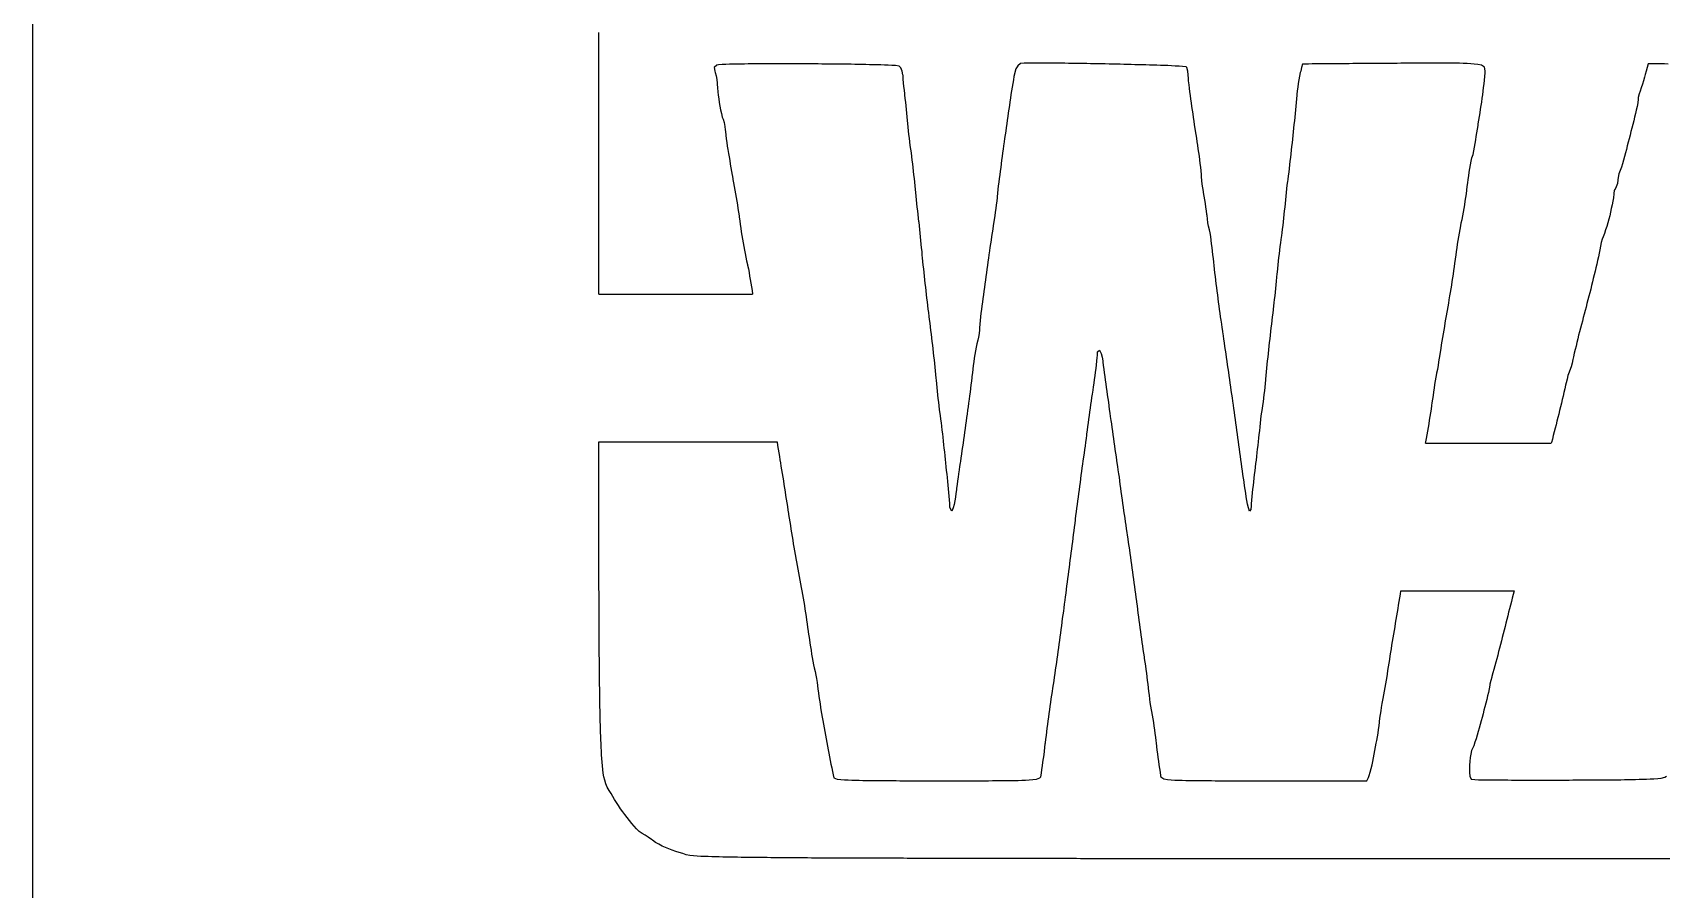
# Model space of a CAD drawing. Extents: x -22 to 98, y -47 to 118.
# Drawn here: x -22 to 0.17, y -12.16 to -0.54 of the extents above; entities that cross this region are included whole.
import ezdxf

# ---------------------------------------------------------------- set-up
doc = ezdxf.new("R2010")
doc.units = 0
doc.layers.get('0').update_dxf_attribs({"linetype": 'continuous'})

# ---------------------------------------------------------------- blocks, each defined once
blk = doc.blocks.new('CUT003')
at = {"color": 0}
for p, q in [((-22, -15), (-22, 97)), ((-14.319, -4.091), (-12.231, -4.091)), ((-14.319, -6.091), (-11.9, -6.091)), ((-3.101, -6.111), (-1.394, -6.111)), ((-3.433, -8.111), (-1.898, -8.111))]:
    blk.add_line(p, q, dxfattribs=at)
for points in [[(-14.318, -1.593), (-14.318, -1.543), (-14.318, -1.493), (-14.318, -1.443), (-14.318, -1.393), (-14.318, -1.343), (-14.318, -1.293), (-14.318, -1.243), (-14.318, -1.193), (-14.318, -1.143), (-14.318, -1.093), (-14.318, -1.043), (-14.318, -0.993), (-14.318, -0.943), (-14.318, -0.893), (-14.318, -0.843), (-14.318, -0.793), (-14.318, -0.743), (-14.318, -0.693), (-14.318, -0.643), (-14.318, -0.593), (-14.318, -0.543)], [(-12.715, -0.984), (-12.751, -1.015), (-12.745, -1.064), (-12.738, -1.083)], [(-12.738, -1.083), (-12.724, -1.131), (-12.715, -1.18), (-12.71, -1.229), (-12.71, -1.244)], [(-10.244, -0.998), (-10.293, -0.991), (-10.343, -0.988), (-10.393, -0.985), (-10.443, -0.984), (-10.493, -0.982), (-10.543, -0.98), (-10.593, -0.979), (-10.643, -0.978), (-10.693, -0.977), (-10.743, -0.976), (-10.793, -0.975), (-10.843, -0.974), (-10.893, -0.973), (-10.943, -0.972), (-10.993, -0.972), (-11.043, -0.971), (-11.093, -0.971), (-11.143, -0.97), (-11.193, -0.969), (-11.243, -0.969), (-11.293, -0.969), (-11.343, -0.968), (-11.393, -0.968), (-11.443, -0.967), (-11.493, -0.967), (-11.543, -0.967), (-11.593, -0.967), (-11.643, -0.967), (-11.693, -0.966), (-11.743, -0.966), (-11.793, -0.966), (-11.843, -0.966), (-11.893, -0.966), (-11.943, -0.966), (-11.993, -0.966), (-12.043, -0.967), (-12.093, -0.967), (-12.143, -0.967), (-12.193, -0.967), (-12.243, -0.968), (-12.293, -0.968), (-12.343, -0.969), (-12.393, -0.97), (-12.443, -0.971), (-12.493, -0.972), (-12.543, -0.973), (-12.593, -0.974), (-12.643, -0.977), (-12.692, -0.98), (-12.715, -0.984)], [(-10.191, -1.114), (-10.2, -1.065), (-10.221, -1.02), (-10.244, -0.998)], [(-8.675, -1.087), (-8.685, -1.136), (-8.693, -1.185), (-8.701, -1.235), (-8.709, -1.284), (-8.717, -1.334), (-8.725, -1.383), (-8.732, -1.432), (-8.739, -1.482), (-8.747, -1.531), (-8.754, -1.581), (-8.761, -1.63), (-8.769, -1.68), (-8.776, -1.729), (-8.783, -1.779), (-8.79, -1.828), (-8.797, -1.878), (-8.804, -1.927), (-8.811, -1.977), (-8.818, -2.026), (-8.825, -2.076), (-8.831, -2.125), (-8.838, -2.175), (-8.845, -2.224), (-8.852, -2.274), (-8.858, -2.324), (-8.865, -2.373), (-8.871, -2.423), (-8.878, -2.472), (-8.884, -2.522), (-8.89, -2.571), (-8.897, -2.621), (-8.903, -2.671), (-8.908, -2.72), (-8.913, -2.77), (-8.914, -2.78)], [(-8.594, -0.962), (-8.632, -0.993), (-8.657, -1.036), (-8.674, -1.083), (-8.675, -1.087)], [(-6.346, -1.008), (-6.396, -1.001), (-6.445, -0.998), (-6.495, -0.996), (-6.545, -0.993), (-6.595, -0.991), (-6.645, -0.99), (-6.695, -0.988), (-6.745, -0.986), (-6.795, -0.985), (-6.845, -0.983), (-6.895, -0.982), (-6.945, -0.98), (-6.995, -0.979), (-7.045, -0.978), (-7.095, -0.976), (-7.145, -0.975), (-7.195, -0.974), (-7.245, -0.973), (-7.295, -0.972), (-7.345, -0.971), (-7.395, -0.969), (-7.445, -0.968), (-7.495, -0.967), (-7.545, -0.966), (-7.595, -0.966), (-7.645, -0.965), (-7.695, -0.964), (-7.745, -0.963), (-7.795, -0.962), (-7.845, -0.961), (-7.895, -0.961), (-7.945, -0.96), (-7.995, -0.959), (-8.045, -0.959), (-8.095, -0.958), (-8.145, -0.958), (-8.195, -0.957), (-8.245, -0.957), (-8.295, -0.957), (-8.345, -0.957), (-8.395, -0.957), (-8.445, -0.957), (-8.495, -0.958), (-8.545, -0.959), (-8.594, -0.962)], [(-6.317, -1.164), (-6.32, -1.114), (-6.327, -1.065), (-6.341, -1.017), (-6.346, -1.008)], [(-4.799, -1.086), (-4.81, -1.135), (-4.819, -1.184), (-4.827, -1.233), (-4.834, -1.283), (-4.84, -1.332), (-4.845, -1.382), (-4.846, -1.39)], [(-4.769, -0.969), (-4.782, -1.018), (-4.794, -1.066), (-4.799, -1.086)], [(-4.769, -0.969), (-4.782, -1.018), (-4.794, -1.066), (-4.799, -1.086)], [(-3.638, -0.961), (-3.688, -0.961), (-3.738, -0.962), (-3.788, -0.962), (-3.838, -0.962), (-3.888, -0.963), (-3.938, -0.963), (-3.988, -0.963), (-4.038, -0.964), (-4.088, -0.964), (-4.138, -0.965), (-4.188, -0.965), (-4.238, -0.965), (-4.288, -0.966), (-4.338, -0.966), (-4.388, -0.966), (-4.438, -0.967), (-4.488, -0.967), (-4.538, -0.968), (-4.588, -0.968), (-4.638, -0.968), (-4.688, -0.969), (-4.738, -0.969), (-4.769, -0.969)], [(-2.29, -1.062), (-2.298, -1.013), (-2.339, -0.986), (-2.388, -0.975), (-2.438, -0.969), (-2.487, -0.965), (-2.537, -0.963), (-2.587, -0.961), (-2.637, -0.959), (-2.687, -0.959), (-2.737, -0.958), (-2.787, -0.957), (-2.837, -0.957), (-2.887, -0.957), (-2.937, -0.957), (-2.987, -0.957), (-3.037, -0.957), (-3.087, -0.957), (-3.137, -0.957), (-3.187, -0.958), (-3.237, -0.958), (-3.287, -0.958), (-3.337, -0.959), (-3.387, -0.959), (-3.437, -0.959), (-3.487, -0.96), (-3.537, -0.96), (-3.587, -0.96), (-3.637, -0.961), (-3.638, -0.961)], [(-2.384, -1.78), (-2.376, -1.731), (-2.368, -1.682), (-2.36, -1.632), (-2.353, -1.583), (-2.345, -1.533), (-2.338, -1.484), (-2.331, -1.434), (-2.324, -1.385), (-2.318, -1.335), (-2.312, -1.286), (-2.306, -1.236), (-2.3, -1.186), (-2.295, -1.137), (-2.291, -1.087), (-2.29, -1.062)], [(-0.079, -0.967), (-0.093, -1.015), (-0.106, -1.064), (-0.12, -1.112), (-0.13, -1.147)], [(-0.079, -0.967), (-0.093, -1.015), (-0.106, -1.064), (-0.12, -1.112), (-0.13, -1.147)], [(0.194, -0.969), (0.144, -0.968), (0.094, -0.968), (0.044, -0.968), (-0.006, -0.968), (-0.056, -0.967), (-0.079, -0.967)], [(0.194, -0.969), (0.144, -0.968), (0.094, -0.968), (0.044, -0.968), (-0.006, -0.968), (-0.056, -0.967), (-0.079, -0.967)], [(-12.71, -1.244), (-12.708, -1.294), (-12.703, -1.344), (-12.698, -1.393), (-12.691, -1.443), (-12.683, -1.492), (-12.675, -1.542), (-12.666, -1.591), (-12.655, -1.64), (-12.643, -1.688), (-12.631, -1.717)], [(-10.167, -1.374), (-10.172, -1.324), (-10.178, -1.275), (-10.182, -1.225), (-10.187, -1.175), (-10.19, -1.125), (-10.191, -1.114)], [(-6.225, -1.843), (-6.233, -1.793), (-6.24, -1.744), (-6.248, -1.695), (-6.255, -1.645), (-6.263, -1.596), (-6.27, -1.546), (-6.277, -1.497), (-6.284, -1.447), (-6.29, -1.398), (-6.297, -1.348), (-6.303, -1.298), (-6.309, -1.249), (-6.314, -1.199), (-6.317, -1.164)], [(-6.225, -1.843), (-6.233, -1.793), (-6.24, -1.744), (-6.248, -1.695), (-6.255, -1.645), (-6.263, -1.596), (-6.27, -1.546), (-6.277, -1.497), (-6.284, -1.447), (-6.29, -1.398), (-6.297, -1.348), (-6.303, -1.298), (-6.309, -1.249), (-6.314, -1.199), (-6.317, -1.164)], [(-0.13, -1.147), (-0.144, -1.195), (-0.158, -1.243), (-0.172, -1.291), (-0.187, -1.339), (-0.2, -1.374)], [(-10.13, -1.733), (-10.135, -1.684), (-10.139, -1.634), (-10.144, -1.584), (-10.149, -1.534), (-10.154, -1.485), (-10.16, -1.435), (-10.165, -1.385), (-10.167, -1.374)], [(-4.846, -1.39), (-4.85, -1.44), (-4.855, -1.489), (-4.86, -1.539), (-4.865, -1.589), (-4.87, -1.639), (-4.875, -1.688), (-4.88, -1.738), (-4.885, -1.788), (-4.89, -1.838), (-4.895, -1.887), (-4.901, -1.937), (-4.906, -1.987), (-4.911, -2.036), (-4.917, -2.086), (-4.922, -2.136), (-4.928, -2.186), (-4.933, -2.235), (-4.939, -2.285), (-4.944, -2.335), (-4.95, -2.384), (-4.956, -2.434), (-4.962, -2.484), (-4.968, -2.533), (-4.973, -2.562)], [(-0.213, -1.446), (-0.22, -1.496), (-0.23, -1.545), (-0.241, -1.594), (-0.252, -1.642), (-0.264, -1.691), (-0.275, -1.74), (-0.287, -1.788), (-0.299, -1.837), (-0.312, -1.885), (-0.324, -1.934), (-0.336, -1.982), (-0.349, -2.03), (-0.362, -2.079), (-0.375, -2.127), (-0.388, -2.175), (-0.401, -2.223), (-0.415, -2.272), (-0.429, -2.32), (-0.443, -2.367), (-0.46, -2.413)], [(-0.2, -1.374), (-0.213, -1.422), (-0.213, -1.446)], [(-14.319, -4.091), (-14.319, -4.041), (-14.319, -3.991), (-14.319, -3.941), (-14.319, -3.891), (-14.319, -3.841), (-14.319, -3.791), (-14.319, -3.741), (-14.319, -3.691), (-14.319, -3.641), (-14.319, -3.591), (-14.319, -3.541), (-14.319, -3.491), (-14.319, -3.441), (-14.319, -3.391), (-14.318, -3.341), (-14.318, -3.291), (-14.318, -3.241), (-14.318, -3.191), (-14.318, -3.141), (-14.318, -3.091), (-14.318, -3.041), (-14.318, -2.991), (-14.318, -2.941), (-14.318, -2.891), (-14.318, -2.841), (-14.318, -2.791), (-14.318, -2.741), (-14.318, -2.691), (-14.318, -2.641), (-14.318, -2.591), (-14.318, -2.541), (-14.318, -2.491), (-14.318, -2.441), (-14.318, -2.391), (-14.318, -2.341), (-14.318, -2.291), (-14.318, -2.241), (-14.318, -2.191), (-14.318, -2.141), (-14.318, -2.091), (-14.318, -2.041), (-14.318, -1.991), (-14.318, -1.941), (-14.318, -1.891), (-14.318, -1.841), (-14.318, -1.791), (-14.318, -1.741), (-14.318, -1.691), (-14.318, -1.641), (-14.318, -1.593)], [(-12.631, -1.717), (-12.617, -1.764), (-12.608, -1.814), (-12.602, -1.863), (-12.601, -1.883)], [(-10.084, -2.124), (-10.091, -2.075), (-10.098, -2.025), (-10.104, -1.975), (-10.11, -1.926), (-10.115, -1.876), (-10.121, -1.826), (-10.126, -1.777), (-10.13, -1.733)], [(-12.601, -1.883), (-12.595, -1.932), (-12.589, -1.982), (-12.581, -2.031), (-12.574, -2.081), (-12.566, -2.13), (-12.558, -2.18), (-12.55, -2.229), (-12.542, -2.278), (-12.534, -2.328), (-12.525, -2.377), (-12.517, -2.426), (-12.508, -2.475), (-12.506, -2.483)], [(-6.142, -2.468), (-6.145, -2.418), (-6.15, -2.368), (-6.156, -2.319), (-6.163, -2.269), (-6.169, -2.22), (-6.176, -2.17), (-6.183, -2.12), (-6.19, -2.071), (-6.198, -2.022), (-6.205, -1.972), (-6.213, -1.923), (-6.22, -1.873), (-6.225, -1.843)], [(-2.443, -2.147), (-2.435, -2.098), (-2.427, -2.048), (-2.419, -1.999), (-2.411, -1.95), (-2.403, -1.9), (-2.395, -1.851), (-2.387, -1.802), (-2.384, -1.78)], [(-10.021, -2.671), (-10.026, -2.621), (-10.031, -2.572), (-10.036, -2.522), (-10.042, -2.472), (-10.047, -2.422), (-10.053, -2.373), (-10.059, -2.323), (-10.065, -2.273), (-10.071, -2.224), (-10.077, -2.174), (-10.084, -2.125), (-10.084, -2.124)], [(-2.471, -2.243), (-2.454, -2.196), (-2.443, -2.147), (-2.443, -2.147)], [(-2.52, -2.533), (-2.514, -2.483), (-2.507, -2.434), (-2.499, -2.384), (-2.491, -2.335), (-2.482, -2.286), (-2.471, -2.243)], [(-0.46, -2.413), (-0.478, -2.459), (-0.488, -2.508), (-0.49, -2.54)], [(-12.506, -2.483), (-12.498, -2.533), (-12.489, -2.582), (-12.48, -2.631), (-12.472, -2.68), (-12.463, -2.73), (-12.455, -2.779), (-12.446, -2.828), (-12.438, -2.878), (-12.43, -2.927), (-12.422, -2.976), (-12.414, -3.026), (-12.412, -3.046)], [(-6.114, -2.696), (-6.123, -2.647), (-6.131, -2.597), (-6.137, -2.548), (-6.141, -2.498), (-6.142, -2.468)], [(-4.973, -2.562), (-4.98, -2.611), (-4.986, -2.661), (-4.992, -2.71), (-4.997, -2.76), (-5.002, -2.81), (-5.006, -2.858)], [(-2.615, -3.124), (-2.605, -3.075), (-2.595, -3.026), (-2.585, -2.977), (-2.576, -2.928), (-2.568, -2.879), (-2.56, -2.829), (-2.553, -2.78), (-2.546, -2.73), (-2.539, -2.681), (-2.533, -2.631), (-2.526, -2.582), (-2.52, -2.533)], [(-0.514, -2.637), (-0.538, -2.68), (-0.539, -2.681)], [(-0.49, -2.54), (-0.495, -2.59), (-0.513, -2.636), (-0.514, -2.637)], [(-9.974, -3.108), (-9.98, -3.059), (-9.986, -3.009), (-9.991, -2.959), (-9.996, -2.91), (-10.001, -2.86), (-10.007, -2.81), (-10.012, -2.761), (-10.017, -2.711), (-10.021, -2.671)], [(-8.914, -2.78), (-8.919, -2.83), (-8.925, -2.88), (-8.931, -2.929), (-8.938, -2.979), (-8.945, -3.028), (-8.953, -3.078), (-8.957, -3.108)], [(-6.066, -3.009), (-6.072, -2.959), (-6.079, -2.909), (-6.086, -2.86), (-6.094, -2.81), (-6.102, -2.761), (-6.111, -2.712), (-6.114, -2.696)], [(-5.006, -2.858), (-5.011, -2.908), (-5.016, -2.958), (-5.021, -3.008), (-5.026, -3.057), (-5.032, -3.107), (-5.038, -3.157), (-5.044, -3.206), (-5.05, -3.256), (-5.056, -3.296)], [(-0.539, -2.681), (-0.544, -2.731), (-0.551, -2.781), (-0.559, -2.83), (-0.568, -2.879), (-0.579, -2.928), (-0.59, -2.977), (-0.601, -3.025), (-0.614, -3.074), (-0.627, -3.122), (-0.641, -3.17), (-0.656, -3.218), (-0.672, -3.265), (-0.689, -3.312), (-0.701, -3.343)], [(-12.412, -3.046), (-12.406, -3.096), (-12.399, -3.145), (-12.392, -3.195), (-12.385, -3.244), (-12.377, -3.293), (-12.369, -3.343), (-12.36, -3.392), (-12.352, -3.441), (-12.343, -3.491), (-12.334, -3.54), (-12.324, -3.589), (-12.314, -3.638), (-12.302, -3.686), (-12.3, -3.696)], [(-6.032, -3.218), (-6.043, -3.169), (-6.052, -3.12), (-6.059, -3.07), (-6.065, -3.021), (-6.066, -3.009)], [(-6.032, -3.218), (-6.043, -3.169), (-6.052, -3.12), (-6.059, -3.07), (-6.065, -3.021), (-6.066, -3.009)], [(-9.928, -3.562), (-9.932, -3.512), (-9.937, -3.462), (-9.942, -3.412), (-9.947, -3.363), (-9.952, -3.313), (-9.957, -3.263), (-9.962, -3.213), (-9.967, -3.164), (-9.973, -3.114), (-9.974, -3.108)], [(-9.928, -3.562), (-9.932, -3.512), (-9.937, -3.462), (-9.942, -3.412), (-9.947, -3.363), (-9.952, -3.313), (-9.957, -3.263), (-9.962, -3.213), (-9.967, -3.164), (-9.973, -3.114), (-9.974, -3.108)], [(-8.957, -3.108), (-8.965, -3.158), (-8.973, -3.207), (-8.981, -3.257), (-8.988, -3.306), (-8.995, -3.356), (-9.002, -3.405), (-9.01, -3.455), (-9.017, -3.504), (-9.024, -3.554), (-9.031, -3.603), (-9.037, -3.653), (-9.044, -3.702), (-9.051, -3.752), (-9.058, -3.801), (-9.065, -3.851), (-9.072, -3.9), (-9.079, -3.95), (-9.085, -3.999), (-9.092, -4.049), (-9.099, -4.098), (-9.106, -4.148), (-9.112, -4.197), (-9.119, -4.247), (-9.119, -4.249)], [(-5.973, -3.655), (-5.979, -3.606), (-5.984, -3.556), (-5.99, -3.506), (-5.996, -3.457), (-6.002, -3.407), (-6.009, -3.357), (-6.015, -3.308), (-6.023, -3.259), (-6.032, -3.218)], [(-5.056, -3.296), (-5.063, -3.346), (-5.069, -3.395), (-5.075, -3.445), (-5.081, -3.494), (-5.087, -3.544), (-5.093, -3.594), (-5.098, -3.643), (-5.104, -3.693), (-5.109, -3.743), (-5.114, -3.793), (-5.116, -3.812)], [(-2.692, -3.608), (-2.686, -3.559), (-2.679, -3.509), (-2.671, -3.46), (-2.664, -3.41), (-2.656, -3.361), (-2.649, -3.312), (-2.641, -3.262), (-2.632, -3.213), (-2.623, -3.164), (-2.615, -3.124)], [(-0.726, -3.437), (-0.735, -3.486), (-0.744, -3.535), (-0.755, -3.584), (-0.766, -3.633), (-0.777, -3.681), (-0.788, -3.73), (-0.8, -3.779), (-0.811, -3.827), (-0.823, -3.876), (-0.835, -3.924), (-0.847, -3.973), (-0.859, -4.022), (-0.872, -4.07), (-0.884, -4.118), (-0.896, -4.167), (-0.909, -4.215), (-0.922, -4.264), (-0.934, -4.312), (-0.947, -4.36), (-0.959, -4.405)], [(-0.701, -3.343), (-0.716, -3.39), (-0.726, -3.437)], [(-12.3, -3.696), (-12.289, -3.745), (-12.279, -3.794), (-12.271, -3.843), (-12.262, -3.892), (-12.254, -3.942), (-12.246, -3.991), (-12.238, -4.04), (-12.231, -4.09), (-12.231, -4.091)], [(-9.835, -4.39), (-9.841, -4.34), (-9.847, -4.291), (-9.853, -4.241), (-9.859, -4.191), (-9.865, -4.142), (-9.871, -4.092), (-9.876, -4.042), (-9.882, -3.993), (-9.888, -3.943), (-9.893, -3.893), (-9.899, -3.843), (-9.904, -3.794), (-9.909, -3.744), (-9.915, -3.694), (-9.92, -3.645), (-9.925, -3.595), (-9.928, -3.562)], [(-5.852, -4.593), (-5.859, -4.543), (-5.866, -4.494), (-5.873, -4.444), (-5.88, -4.395), (-5.887, -4.345), (-5.894, -4.296), (-5.9, -4.246), (-5.907, -4.197), (-5.913, -4.147), (-5.92, -4.097), (-5.926, -4.048), (-5.933, -3.998), (-5.939, -3.949), (-5.945, -3.899), (-5.951, -3.849), (-5.957, -3.8), (-5.963, -3.75), (-5.968, -3.7), (-5.973, -3.655)], [(-2.802, -4.312), (-2.794, -4.262), (-2.785, -4.213), (-2.777, -4.164), (-2.769, -4.114), (-2.761, -4.065), (-2.753, -4.016), (-2.745, -3.966), (-2.738, -3.917), (-2.73, -3.867), (-2.722, -3.818), (-2.715, -3.769), (-2.708, -3.719), (-2.701, -3.67), (-2.694, -3.62), (-2.692, -3.608)], [(-5.116, -3.812), (-5.121, -3.861), (-5.126, -3.911), (-5.131, -3.961), (-5.136, -4.011), (-5.142, -4.06), (-5.147, -4.11), (-5.152, -4.16), (-5.158, -4.209), (-5.162, -4.249)], [(-9.739, -5.229), (-9.744, -5.179), (-9.749, -5.129), (-9.755, -5.079), (-9.76, -5.03), (-9.765, -4.98), (-9.771, -4.93), (-9.776, -4.881), (-9.782, -4.831), (-9.787, -4.781), (-9.793, -4.732), (-9.799, -4.682), (-9.805, -4.632), (-9.811, -4.583), (-9.817, -4.533), (-9.823, -4.483), (-9.829, -4.434), (-9.835, -4.39)], [(-9.119, -4.249), (-9.126, -4.299), (-9.132, -4.348), (-9.138, -4.398), (-9.144, -4.448), (-9.149, -4.497), (-9.153, -4.547), (-9.152, -4.571)], [(-5.162, -4.249), (-5.168, -4.299), (-5.174, -4.348), (-5.18, -4.398), (-5.186, -4.448), (-5.191, -4.497), (-5.197, -4.547), (-5.203, -4.597), (-5.209, -4.646), (-5.214, -4.696), (-5.22, -4.746), (-5.226, -4.795), (-5.231, -4.845), (-5.236, -4.895), (-5.242, -4.945), (-5.247, -4.994), (-5.252, -5.044), (-5.257, -5.094), (-5.262, -5.144), (-5.266, -5.193), (-5.271, -5.243), (-5.272, -5.249)], [(-2.896, -4.874), (-2.889, -4.825), (-2.881, -4.775), (-2.873, -4.726), (-2.865, -4.677), (-2.857, -4.627), (-2.848, -4.578), (-2.84, -4.529), (-2.832, -4.479), (-2.823, -4.43), (-2.814, -4.381), (-2.806, -4.332), (-2.802, -4.312)], [(-0.959, -4.405), (-0.972, -4.454), (-0.984, -4.502), (-0.997, -4.55), (-1.009, -4.599), (-1.022, -4.647), (-1.034, -4.696), (-1.046, -4.744), (-1.058, -4.793), (-1.07, -4.841), (-1.082, -4.89), (-1.093, -4.939), (-1.1, -4.976)], [(-9.152, -4.571), (-9.156, -4.621), (-9.165, -4.67), (-9.175, -4.712)], [(-5.563, -6.632), (-5.57, -6.582), (-5.577, -6.533), (-5.584, -6.483), (-5.591, -6.434), (-5.597, -6.384), (-5.604, -6.335), (-5.611, -6.285), (-5.618, -6.236), (-5.625, -6.186), (-5.632, -6.137), (-5.638, -6.087), (-5.645, -6.038), (-5.652, -5.988), (-5.659, -5.938), (-5.666, -5.889), (-5.673, -5.839), (-5.68, -5.79), (-5.686, -5.74), (-5.693, -5.691), (-5.7, -5.641), (-5.707, -5.592), (-5.714, -5.542), (-5.721, -5.493), (-5.728, -5.443), (-5.736, -5.394), (-5.743, -5.344), (-5.75, -5.295), (-5.757, -5.245), (-5.764, -5.196), (-5.771, -5.146), (-5.778, -5.097), (-5.786, -5.047), (-5.793, -4.998), (-5.8, -4.948), (-5.807, -4.899), (-5.814, -4.85), (-5.822, -4.8), (-5.829, -4.751), (-5.836, -4.701), (-5.843, -4.652), (-5.851, -4.602), (-5.852, -4.593)], [(-9.175, -4.712), (-9.187, -4.761), (-9.198, -4.809), (-9.207, -4.858), (-9.216, -4.908), (-9.223, -4.957), (-9.23, -5.007), (-9.237, -5.056), (-9.243, -5.106), (-9.249, -5.156), (-9.255, -5.205), (-9.256, -5.218)], [(-7.553, -4.919), (-7.549, -4.87), (-7.522, -4.85), (-7.501, -4.895), (-7.489, -4.944), (-7.48, -4.993), (-7.478, -5.007)], [(-2.945, -5.155), (-2.935, -5.106), (-2.926, -5.057), (-2.918, -5.008), (-2.909, -4.958), (-2.902, -4.909), (-2.896, -4.874)], [(-7.619, -5.443), (-7.612, -5.393), (-7.604, -5.344), (-7.597, -5.294), (-7.591, -5.245), (-7.584, -5.195), (-7.577, -5.146), (-7.571, -5.096), (-7.565, -5.047), (-7.559, -4.997), (-7.554, -4.947), (-7.553, -4.919)], [(-7.478, -5.007), (-7.472, -5.057), (-7.465, -5.106), (-7.459, -5.156), (-7.452, -5.205), (-7.445, -5.255), (-7.439, -5.304), (-7.432, -5.354), (-7.425, -5.403), (-7.418, -5.453), (-7.411, -5.502), (-7.404, -5.552), (-7.398, -5.601), (-7.391, -5.651), (-7.384, -5.701), (-7.377, -5.75), (-7.37, -5.8), (-7.363, -5.849), (-7.356, -5.899), (-7.349, -5.948), (-7.342, -5.998), (-7.335, -6.047), (-7.328, -6.097), (-7.321, -6.146), (-7.314, -6.196), (-7.307, -6.245), (-7.299, -6.295), (-7.292, -6.344), (-7.287, -6.374)], [(-1.1, -4.976), (-1.109, -5.026), (-1.123, -5.074), (-1.134, -5.099)], [(-9.694, -5.654), (-9.7, -5.604), (-9.706, -5.554), (-9.712, -5.505), (-9.717, -5.455), (-9.722, -5.405), (-9.727, -5.355), (-9.732, -5.306), (-9.737, -5.256), (-9.739, -5.229)], [(-9.256, -5.218), (-9.262, -5.267), (-9.269, -5.317), (-9.275, -5.367), (-9.281, -5.416), (-9.288, -5.466), (-9.294, -5.515), (-9.301, -5.565), (-9.308, -5.615), (-9.314, -5.664), (-9.321, -5.714), (-9.328, -5.763), (-9.335, -5.813), (-9.341, -5.862), (-9.348, -5.912), (-9.355, -5.961), (-9.362, -6.011), (-9.369, -6.06), (-9.376, -6.11), (-9.383, -6.159), (-9.39, -6.209), (-9.397, -6.258), (-9.404, -6.308), (-9.412, -6.357), (-9.415, -6.374)], [(-5.272, -5.249), (-5.276, -5.299), (-5.281, -5.349), (-5.286, -5.398), (-5.292, -5.448), (-5.297, -5.498), (-5.303, -5.547), (-5.31, -5.597), (-5.317, -5.64)], [(-3.008, -5.562), (-3.001, -5.512), (-2.994, -5.463), (-2.987, -5.413), (-2.98, -5.364), (-2.972, -5.314), (-2.964, -5.265), (-2.956, -5.216), (-2.947, -5.166), (-2.945, -5.155)], [(-1.134, -5.099), (-1.152, -5.145), (-1.167, -5.193), (-1.18, -5.241), (-1.192, -5.29), (-1.2, -5.324)], [(-7.694, -5.983), (-7.688, -5.934), (-7.682, -5.884), (-7.675, -5.835), (-7.668, -5.785), (-7.661, -5.736), (-7.654, -5.686), (-7.647, -5.637), (-7.64, -5.587), (-7.633, -5.538), (-7.626, -5.488), (-7.619, -5.443)], [(-1.2, -5.324), (-1.211, -5.373), (-1.222, -5.422), (-1.234, -5.471), (-1.245, -5.519), (-1.257, -5.568), (-1.268, -5.616), (-1.28, -5.665), (-1.292, -5.714), (-1.304, -5.762), (-1.317, -5.811), (-1.329, -5.859), (-1.341, -5.907), (-1.354, -5.956), (-1.366, -6.004), (-1.379, -6.053), (-1.391, -6.101), (-1.394, -6.111)], [(-9.553, -6.976), (-9.555, -6.926), (-9.559, -6.876), (-9.564, -6.826), (-9.568, -6.776), (-9.573, -6.727), (-9.578, -6.677), (-9.583, -6.627), (-9.588, -6.577), (-9.593, -6.528), (-9.598, -6.478), (-9.603, -6.428), (-9.608, -6.378), (-9.614, -6.329), (-9.619, -6.279), (-9.624, -6.229), (-9.63, -6.179), (-9.635, -6.13), (-9.641, -6.08), (-9.646, -6.03), (-9.652, -5.981), (-9.658, -5.931), (-9.664, -5.881), (-9.67, -5.832), (-9.676, -5.782), (-9.682, -5.733), (-9.689, -5.683), (-9.694, -5.654)], [(-5.317, -5.64), (-5.326, -5.69), (-5.333, -5.739), (-5.339, -5.789), (-5.345, -5.838), (-5.35, -5.888), (-5.35, -5.89)], [(-5.317, -5.64), (-5.326, -5.69), (-5.333, -5.739), (-5.339, -5.789), (-5.345, -5.838), (-5.35, -5.888), (-5.35, -5.89)], [(-3.097, -6.093), (-3.087, -6.044), (-3.078, -5.995), (-3.069, -5.945), (-3.061, -5.896), (-3.052, -5.847), (-3.044, -5.798), (-3.036, -5.748), (-3.029, -5.699), (-3.021, -5.649), (-3.014, -5.6), (-3.008, -5.562)], [(-7.736, -6.296), (-7.729, -6.247), (-7.722, -6.197), (-7.715, -6.148), (-7.708, -6.098), (-7.702, -6.048), (-7.696, -5.999), (-7.694, -5.983)], [(-5.35, -5.89), (-5.355, -5.94), (-5.36, -5.99), (-5.366, -6.04), (-5.372, -6.089), (-5.377, -6.139), (-5.383, -6.189), (-5.389, -6.238), (-5.394, -6.288), (-5.4, -6.338), (-5.406, -6.387), (-5.412, -6.437), (-5.418, -6.483)], [(-14.126, -10.902), (-14.151, -10.859), (-14.178, -10.817), (-14.204, -10.774), (-14.224, -10.728), (-14.238, -10.68), (-14.249, -10.631), (-14.257, -10.582), (-14.264, -10.532), (-14.269, -10.483), (-14.273, -10.433), (-14.277, -10.383), (-14.28, -10.333), (-14.283, -10.283), (-14.286, -10.233), (-14.288, -10.183), (-14.29, -10.133), (-14.292, -10.083), (-14.294, -10.033), (-14.295, -9.983), (-14.297, -9.933), (-14.298, -9.883), (-14.299, -9.833), (-14.3, -9.784), (-14.301, -9.734), (-14.302, -9.684), (-14.303, -9.634), (-14.304, -9.584), (-14.305, -9.534), (-14.305, -9.484), (-14.306, -9.434), (-14.307, -9.384), (-14.307, -9.334), (-14.308, -9.284), (-14.309, -9.234), (-14.309, -9.184), (-14.31, -9.134), (-14.31, -9.084), (-14.31, -9.034), (-14.311, -8.984), (-14.311, -8.934), (-14.312, -8.884), (-14.312, -8.834), (-14.312, -8.784), (-14.313, -8.734), (-14.313, -8.684), (-14.313, -8.634), (-14.313, -8.584), (-14.314, -8.534), (-14.314, -8.484), (-14.314, -8.434), (-14.314, -8.384), (-14.315, -8.334), (-14.315, -8.284), (-14.315, -8.234), (-14.315, -8.184), (-14.315, -8.134), (-14.316, -8.084), (-14.316, -8.034), (-14.316, -7.984), (-14.316, -7.934), (-14.316, -7.884), (-14.316, -7.834), (-14.316, -7.784), (-14.317, -7.734), (-14.317, -7.684), (-14.317, -7.634), (-14.317, -7.584), (-14.317, -7.534), (-14.317, -7.484), (-14.317, -7.434), (-14.317, -7.384), (-14.317, -7.334), (-14.317, -7.284), (-14.318, -7.234), (-14.318, -7.184), (-14.318, -7.134), (-14.318, -7.084), (-14.318, -7.034), (-14.318, -6.984), (-14.318, -6.934), (-14.318, -6.884), (-14.318, -6.834), (-14.318, -6.784), (-14.318, -6.734), (-14.318, -6.684), (-14.318, -6.634), (-14.318, -6.584), (-14.318, -6.534), (-14.318, -6.484), (-14.318, -6.434), (-14.318, -6.384), (-14.318, -6.334), (-14.318, -6.284), (-14.318, -6.234), (-14.318, -6.184), (-14.319, -6.134), (-14.319, -6.091)], [(-11.9, -6.091), (-11.892, -6.14), (-11.884, -6.189), (-11.876, -6.239), (-11.868, -6.288), (-11.86, -6.337), (-11.854, -6.374)], [(-3.101, -6.111), (-3.097, -6.093)], [(-11.854, -6.374), (-11.846, -6.423), (-11.838, -6.473), (-11.83, -6.522), (-11.822, -6.572), (-11.814, -6.621), (-11.806, -6.67), (-11.798, -6.72), (-11.79, -6.769), (-11.783, -6.818), (-11.775, -6.868), (-11.767, -6.917), (-11.759, -6.967), (-11.752, -7.016), (-11.744, -7.065), (-11.742, -7.077)], [(-9.415, -6.374), (-9.422, -6.424), (-9.429, -6.473), (-9.436, -6.523), (-9.443, -6.572), (-9.45, -6.622), (-9.456, -6.671), (-9.463, -6.721), (-9.465, -6.741)], [(-7.849, -7.14), (-7.843, -7.09), (-7.836, -7.041), (-7.83, -6.991), (-7.823, -6.941), (-7.817, -6.892), (-7.81, -6.842), (-7.804, -6.793), (-7.797, -6.743), (-7.791, -6.693), (-7.784, -6.644), (-7.778, -6.594), (-7.771, -6.545), (-7.764, -6.495), (-7.757, -6.446), (-7.751, -6.396), (-7.744, -6.347), (-7.736, -6.297), (-7.736, -6.296)], [(-7.287, -6.374), (-7.28, -6.424), (-7.273, -6.473), (-7.266, -6.523), (-7.259, -6.572), (-7.252, -6.622), (-7.246, -6.671), (-7.239, -6.721), (-7.233, -6.77), (-7.226, -6.82), (-7.225, -6.827)], [(-5.487, -7.03), (-5.504, -6.984), (-5.514, -6.935), (-5.524, -6.886), (-5.532, -6.837), (-5.54, -6.787), (-5.548, -6.738), (-5.556, -6.689), (-5.563, -6.639), (-5.563, -6.632)], [(-5.418, -6.483), (-5.424, -6.533), (-5.43, -6.583), (-5.435, -6.632), (-5.441, -6.682), (-5.446, -6.732), (-5.451, -6.782), (-5.456, -6.831), (-5.461, -6.881), (-5.465, -6.931), (-5.466, -6.96)], [(-9.465, -6.741), (-9.472, -6.791), (-9.48, -6.84), (-9.488, -6.89), (-9.498, -6.939), (-9.509, -6.987), (-9.528, -7.03)], [(-7.225, -6.827), (-7.218, -6.877), (-7.211, -6.926), (-7.204, -6.976), (-7.197, -7.025), (-7.19, -7.075), (-7.182, -7.124), (-7.175, -7.174), (-7.168, -7.223), (-7.16, -7.273), (-7.153, -7.322), (-7.148, -7.358)], [(-11.742, -7.077), (-11.735, -7.127), (-11.727, -7.176), (-11.719, -7.225), (-11.711, -7.275), (-11.703, -7.324), (-11.695, -7.374), (-11.687, -7.423), (-11.679, -7.472), (-11.671, -7.521), (-11.662, -7.571), (-11.654, -7.62), (-11.645, -7.669), (-11.644, -7.671)], [(-9.528, -7.03), (-9.552, -6.99), (-9.553, -6.976)], [(-5.466, -6.96), (-5.472, -7.01), (-5.487, -7.03)], [(-8.178, -9.577), (-8.171, -9.528), (-8.163, -9.478), (-8.155, -9.429), (-8.148, -9.38), (-8.14, -9.33), (-8.133, -9.281), (-8.126, -9.231), (-8.119, -9.182), (-8.112, -9.132), (-8.105, -9.083), (-8.098, -9.033), (-8.091, -8.984), (-8.084, -8.934), (-8.077, -8.885), (-8.07, -8.835), (-8.063, -8.786), (-8.057, -8.736), (-8.05, -8.686), (-8.043, -8.637), (-8.037, -8.587), (-8.03, -8.538), (-8.024, -8.488), (-8.017, -8.439), (-8.01, -8.389), (-8.004, -8.34), (-7.997, -8.29), (-7.991, -8.24), (-7.984, -8.191), (-7.978, -8.141), (-7.971, -8.092), (-7.965, -8.042), (-7.959, -7.992), (-7.952, -7.943), (-7.946, -7.893), (-7.939, -7.844), (-7.933, -7.794), (-7.926, -7.745), (-7.92, -7.695), (-7.914, -7.645), (-7.907, -7.596), (-7.901, -7.546), (-7.895, -7.497), (-7.888, -7.447), (-7.882, -7.397), (-7.875, -7.348), (-7.869, -7.298), (-7.863, -7.249), (-7.856, -7.199), (-7.85, -7.149), (-7.849, -7.14)], [(-7.148, -7.358), (-7.14, -7.408), (-7.133, -7.457), (-7.126, -7.507), (-7.119, -7.556), (-7.112, -7.606), (-7.104, -7.655), (-7.097, -7.705), (-7.091, -7.754), (-7.084, -7.804), (-7.077, -7.853), (-7.07, -7.903), (-7.063, -7.952), (-7.056, -8.002), (-7.05, -8.052), (-7.043, -8.101), (-7.036, -8.151), (-7.03, -8.2), (-7.023, -8.25), (-7.021, -8.265)], [(-11.644, -7.671), (-11.635, -7.72), (-11.625, -7.769), (-11.616, -7.818), (-11.607, -7.867), (-11.597, -7.917), (-11.588, -7.966), (-11.579, -8.015), (-11.57, -8.064), (-11.562, -8.113), (-11.553, -8.163), (-11.545, -8.212), (-11.536, -8.261), (-11.528, -8.311), (-11.521, -8.36), (-11.513, -8.409), (-11.505, -8.459), (-11.498, -8.508), (-11.491, -8.558), (-11.484, -8.607), (-11.477, -8.657), (-11.475, -8.671)], [(-3.617, -9.241), (-3.61, -9.192), (-3.602, -9.143), (-3.594, -9.093), (-3.586, -9.044), (-3.579, -8.994), (-3.571, -8.945), (-3.563, -8.896), (-3.555, -8.846), (-3.547, -8.797), (-3.539, -8.748), (-3.531, -8.698), (-3.523, -8.649), (-3.514, -8.6), (-3.506, -8.55), (-3.498, -8.501), (-3.49, -8.452), (-3.482, -8.402), (-3.473, -8.353), (-3.465, -8.304), (-3.457, -8.254), (-3.449, -8.205), (-3.44, -8.156), (-3.44, -8.155)], [(-3.44, -8.155), (-3.433, -8.111)], [(-1.898, -8.111), (-1.911, -8.16), (-1.923, -8.209), (-1.935, -8.257), (-1.947, -8.305), (-1.959, -8.354), (-1.972, -8.402), (-1.984, -8.451), (-1.996, -8.499), (-2.009, -8.548), (-2.021, -8.596), (-2.033, -8.645), (-2.046, -8.693), (-2.058, -8.742), (-2.071, -8.79), (-2.083, -8.838), (-2.096, -8.887), (-2.108, -8.935), (-2.121, -8.984), (-2.134, -9.032), (-2.146, -9.08), (-2.159, -9.129), (-2.172, -9.177), (-2.185, -9.225), (-2.199, -9.273), (-2.201, -9.28)], [(-7.021, -8.265), (-7.015, -8.314), (-7.008, -8.364), (-7.002, -8.413), (-6.995, -8.463), (-6.988, -8.513), (-6.982, -8.562), (-6.975, -8.612), (-6.968, -8.661), (-6.961, -8.711), (-6.955, -8.76), (-6.948, -8.81), (-6.941, -8.859), (-6.934, -8.909), (-6.927, -8.958), (-6.919, -9.008), (-6.916, -9.03)], [(-11.475, -8.671), (-11.468, -8.72), (-11.461, -8.77), (-11.453, -8.819), (-11.446, -8.869), (-11.438, -8.918), (-11.43, -8.968), (-11.421, -9.017), (-11.412, -9.066), (-11.403, -9.115), (-11.394, -9.155)], [(-6.916, -9.03), (-6.909, -9.08), (-6.902, -9.129), (-6.895, -9.179), (-6.888, -9.228), (-6.881, -9.278), (-6.875, -9.328), (-6.869, -9.377), (-6.863, -9.427), (-6.857, -9.476), (-6.851, -9.526), (-6.851, -9.528)], [(-11.394, -9.155), (-11.383, -9.204), (-11.373, -9.253), (-11.364, -9.302), (-11.357, -9.352), (-11.352, -9.395)], [(-3.674, -9.569), (-3.665, -9.52), (-3.655, -9.471), (-3.647, -9.422), (-3.638, -9.373), (-3.63, -9.324), (-3.622, -9.274), (-3.617, -9.241)], [(-2.201, -9.28), (-2.216, -9.328), (-2.226, -9.377), (-2.228, -9.39)], [(-11.352, -9.395), (-11.346, -9.445), (-11.339, -9.495), (-11.332, -9.544), (-11.324, -9.593), (-11.316, -9.643), (-11.308, -9.692), (-11.303, -9.723)], [(-6.851, -9.528), (-6.846, -9.578), (-6.84, -9.627), (-6.833, -9.677), (-6.825, -9.726), (-6.818, -9.749)], [(-2.228, -9.39), (-2.237, -9.439), (-2.247, -9.488), (-2.258, -9.537), (-2.27, -9.585), (-2.282, -9.634), (-2.295, -9.682), (-2.307, -9.731), (-2.32, -9.779), (-2.333, -9.827), (-2.346, -9.875), (-2.359, -9.924), (-2.372, -9.972), (-2.386, -10.02), (-2.4, -10.068), (-2.414, -10.116), (-2.429, -10.164), (-2.445, -10.211), (-2.454, -10.23)], [(-11.303, -9.723), (-11.294, -9.773), (-11.285, -9.822), (-11.276, -9.871), (-11.267, -9.92), (-11.258, -9.97), (-11.249, -10.019), (-11.241, -10.068), (-11.232, -10.117), (-11.223, -10.166), (-11.214, -10.216), (-11.205, -10.265), (-11.195, -10.314), (-11.186, -10.363), (-11.177, -10.412), (-11.168, -10.461), (-11.158, -10.51), (-11.149, -10.559), (-11.139, -10.608), (-11.13, -10.648)], [(-8.257, -10.171), (-8.251, -10.121), (-8.245, -10.072), (-8.238, -10.022), (-8.232, -9.972), (-8.226, -9.923), (-8.219, -9.873), (-8.213, -9.824), (-8.206, -9.774), (-8.2, -9.725), (-8.193, -9.675), (-8.186, -9.626), (-8.178, -9.577)], [(-6.818, -9.749), (-6.808, -9.798), (-6.8, -9.847), (-6.793, -9.897), (-6.786, -9.946), (-6.779, -9.996), (-6.773, -10.045), (-6.766, -10.095), (-6.76, -10.144), (-6.757, -10.173)], [(-6.818, -9.749), (-6.808, -9.798), (-6.8, -9.847), (-6.793, -9.897), (-6.786, -9.946), (-6.779, -9.996), (-6.773, -10.045), (-6.766, -10.095), (-6.76, -10.144), (-6.757, -10.173)], [(-3.725, -9.889), (-3.718, -9.839), (-3.712, -9.789), (-3.704, -9.74), (-3.696, -9.691), (-3.688, -9.641), (-3.679, -9.592), (-3.674, -9.569)], [(-3.76, -10.139), (-3.751, -10.089), (-3.744, -10.04), (-3.737, -9.99), (-3.731, -9.941), (-3.725, -9.891), (-3.725, -9.889)], [(-8.322, -10.632), (-8.312, -10.583), (-8.305, -10.533), (-8.297, -10.484), (-8.291, -10.434), (-8.284, -10.385), (-8.277, -10.335), (-8.271, -10.286), (-8.265, -10.236), (-8.259, -10.186), (-8.257, -10.171)], [(-6.757, -10.173), (-6.75, -10.223), (-6.744, -10.272), (-6.738, -10.322), (-6.731, -10.372), (-6.724, -10.421), (-6.717, -10.471), (-6.71, -10.52), (-6.702, -10.569), (-6.694, -10.619), (-6.69, -10.632)], [(-3.805, -10.374), (-3.796, -10.325), (-3.787, -10.276), (-3.777, -10.227), (-3.768, -10.178), (-3.76, -10.139)], [(-3.865, -10.616), (-3.85, -10.569), (-3.837, -10.521), (-3.825, -10.472), (-3.814, -10.423), (-3.805, -10.374)], [(-2.454, -10.23), (-2.474, -10.275), (-2.485, -10.324), (-2.493, -10.373), (-2.499, -10.423), (-2.503, -10.473), (-2.505, -10.523), (-2.504, -10.573), (-2.5, -10.623), (-2.482, -10.666)], [(-9.728, -10.687), (-9.678, -10.687), (-9.628, -10.687), (-9.578, -10.687), (-9.528, -10.687), (-9.478, -10.687), (-9.428, -10.687), (-9.378, -10.686), (-9.328, -10.686), (-9.278, -10.686), (-9.228, -10.686), (-9.178, -10.686), (-9.128, -10.686), (-9.078, -10.686), (-9.028, -10.686), (-8.978, -10.685), (-8.928, -10.685), (-8.878, -10.685), (-8.828, -10.684), (-8.778, -10.684), (-8.728, -10.683), (-8.678, -10.682), (-8.628, -10.681), (-8.578, -10.68), (-8.528, -10.678), (-8.478, -10.675), (-8.428, -10.671), (-8.378, -10.665), (-8.332, -10.648), (-8.322, -10.632)], [(-6.69, -10.632), (-6.652, -10.66), (-6.603, -10.669), (-6.553, -10.674), (-6.503, -10.677), (-6.453, -10.679), (-6.403, -10.68), (-6.353, -10.682), (-6.303, -10.683), (-6.253, -10.683), (-6.203, -10.684), (-6.153, -10.684), (-6.103, -10.685), (-6.053, -10.685), (-6.003, -10.685), (-5.953, -10.686), (-5.903, -10.686), (-5.853, -10.686), (-5.803, -10.686), (-5.753, -10.686), (-5.703, -10.686), (-5.653, -10.686), (-5.603, -10.686), (-5.553, -10.687), (-5.503, -10.687), (-5.453, -10.687), (-5.403, -10.687), (-5.353, -10.687), (-5.303, -10.687), (-5.284, -10.687)], [(-3.895, -10.687), (-3.876, -10.641), (-3.865, -10.616)], [(-1.15, -10.677), (-1.1, -10.676), (-1.05, -10.676), (-1, -10.676), (-0.95, -10.676), (-0.9, -10.675), (-0.85, -10.675), (-0.8, -10.675), (-0.75, -10.674), (-0.7, -10.674), (-0.65, -10.674), (-0.6, -10.673), (-0.55, -10.673), (-0.5, -10.672), (-0.45, -10.672), (-0.4, -10.671), (-0.35, -10.67), (-0.3, -10.669), (-0.25, -10.669), (-0.2, -10.667), (-0.15, -10.666), (-0.1, -10.664), (-0.05, -10.662), (0, -10.66), (0.05, -10.656), (0.099, -10.65), (0.148, -10.639), (0.168, -10.624)], [(-11.13, -10.648), (-11.084, -10.663), (-11.034, -10.669), (-10.984, -10.672), (-10.934, -10.675), (-10.884, -10.677), (-10.834, -10.678), (-10.784, -10.68), (-10.734, -10.681), (-10.684, -10.682), (-10.634, -10.682), (-10.584, -10.683), (-10.534, -10.684), (-10.484, -10.684), (-10.434, -10.685), (-10.384, -10.685), (-10.334, -10.685), (-10.284, -10.685), (-10.234, -10.686), (-10.184, -10.686), (-10.134, -10.686), (-10.084, -10.686), (-10.034, -10.686), (-9.984, -10.686), (-9.934, -10.686), (-9.884, -10.687), (-9.834, -10.687), (-9.784, -10.687), (-9.734, -10.687), (-9.728, -10.687)], [(-5.284, -10.687), (-5.234, -10.687), (-5.184, -10.687), (-5.134, -10.687), (-5.084, -10.687), (-5.034, -10.687), (-4.984, -10.687), (-4.934, -10.687), (-4.884, -10.687), (-4.834, -10.687), (-4.784, -10.687), (-4.734, -10.687), (-4.684, -10.687), (-4.634, -10.687), (-4.584, -10.687), (-4.534, -10.687), (-4.484, -10.687), (-4.434, -10.687), (-4.384, -10.687), (-4.334, -10.687), (-4.284, -10.687), (-4.234, -10.687), (-4.184, -10.687), (-4.134, -10.687), (-4.084, -10.687), (-4.034, -10.687), (-3.984, -10.687), (-3.934, -10.687), (-3.895, -10.687)], [(-2.482, -10.666), (-2.432, -10.67), (-2.382, -10.672), (-2.332, -10.673), (-2.282, -10.674), (-2.232, -10.674), (-2.182, -10.675), (-2.132, -10.675), (-2.082, -10.676), (-2.032, -10.676), (-1.982, -10.676), (-1.932, -10.677), (-1.882, -10.677), (-1.832, -10.677), (-1.782, -10.677), (-1.732, -10.677), (-1.682, -10.677), (-1.632, -10.677), (-1.582, -10.677), (-1.532, -10.677), (-1.482, -10.677), (-1.432, -10.677), (-1.382, -10.677), (-1.332, -10.677), (-1.282, -10.677), (-1.232, -10.677), (-1.182, -10.677), (-1.15, -10.677)], [(-13.73, -11.403), (-13.771, -11.375), (-13.806, -11.34), (-13.839, -11.302), (-13.871, -11.264), (-13.903, -11.225), (-13.934, -11.186), (-13.964, -11.146), (-13.993, -11.106), (-14.022, -11.065), (-14.051, -11.024), (-14.078, -10.982), (-14.104, -10.939), (-14.126, -10.902)], [(-13.605, -11.481), (-13.646, -11.452), (-13.687, -11.424), (-13.73, -11.403)], [(-13.131, -11.689), (-13.179, -11.674), (-13.226, -11.66), (-13.274, -11.644), (-13.321, -11.628), (-13.368, -11.611), (-13.415, -11.592), (-13.46, -11.572), (-13.504, -11.548), (-13.547, -11.522), (-13.588, -11.494), (-13.605, -11.481)], [(0.216, -11.746), (0.166, -11.746), (0.116, -11.746), (0.066, -11.746), (0.016, -11.746), (-0.034, -11.746), (-0.084, -11.746), (-0.134, -11.746), (-0.184, -11.746), (-0.234, -11.746), (-0.284, -11.746), (-0.334, -11.746), (-0.384, -11.746), (-0.434, -11.746), (-0.484, -11.746), (-0.534, -11.746), (-0.584, -11.746), (-0.634, -11.746), (-0.684, -11.746), (-0.734, -11.746), (-0.784, -11.746), (-0.834, -11.746), (-0.884, -11.746), (-0.934, -11.746), (-0.984, -11.746), (-1.034, -11.746), (-1.084, -11.746), (-1.134, -11.746), (-1.184, -11.746), (-1.234, -11.746), (-1.284, -11.746), (-1.334, -11.746), (-1.384, -11.746), (-1.434, -11.746), (-1.484, -11.746), (-1.534, -11.746), (-1.584, -11.746), (-1.634, -11.746), (-1.684, -11.746), (-1.734, -11.746), (-1.784, -11.745), (-1.834, -11.745), (-1.884, -11.745), (-1.934, -11.745), (-1.984, -11.745), (-2.034, -11.745), (-2.084, -11.745), (-2.134, -11.745), (-2.184, -11.745), (-2.234, -11.745), (-2.284, -11.745), (-2.334, -11.745), (-2.384, -11.745), (-2.434, -11.745), (-2.484, -11.745), (-2.534, -11.745), (-2.584, -11.745), (-2.634, -11.745), (-2.684, -11.745), (-2.734, -11.745), (-2.784, -11.745), (-2.834, -11.745), (-2.884, -11.745), (-2.934, -11.745), (-2.984, -11.745), (-3.034, -11.745), (-3.084, -11.745), (-3.134, -11.745), (-3.184, -11.745), (-3.234, -11.745), (-3.284, -11.745), (-3.334, -11.745), (-3.384, -11.745), (-3.434, -11.745), (-3.484, -11.745), (-3.534, -11.745), (-3.584, -11.745), (-3.634, -11.745), (-3.684, -11.745), (-3.734, -11.745), (-3.784, -11.745), (-3.834, -11.745), (-3.884, -11.745), (-3.934, -11.745), (-3.984, -11.745), (-4.034, -11.745), (-4.084, -11.745), (-4.134, -11.745), (-4.184, -11.745), (-4.234, -11.745), (-4.284, -11.745), (-4.334, -11.745), (-4.384, -11.745), (-4.434, -11.745), (-4.484, -11.745), (-4.534, -11.745), (-4.584, -11.745), (-4.634, -11.745), (-4.684, -11.745), (-4.734, -11.745), (-4.784, -11.745), (-4.834, -11.745), (-4.884, -11.745), (-4.934, -11.745), (-4.984, -11.744), (-5.034, -11.744), (-5.084, -11.744), (-5.134, -11.744), (-5.184, -11.744), (-5.234, -11.744), (-5.284, -11.744), (-5.334, -11.744), (-5.384, -11.744), (-5.434, -11.744), (-5.484, -11.744), (-5.534, -11.744), (-5.584, -11.744), (-5.634, -11.744), (-5.684, -11.744), (-5.734, -11.744), (-5.784, -11.744), (-5.834, -11.744), (-5.884, -11.744), (-5.934, -11.744), (-5.984, -11.744), (-6.034, -11.744), (-6.084, -11.744), (-6.134, -11.744), (-6.184, -11.744), (-6.234, -11.744), (-6.284, -11.744), (-6.334, -11.744), (-6.384, -11.744), (-6.434, -11.744), (-6.484, -11.744), (-6.534, -11.744), (-6.584, -11.744), (-6.634, -11.744), (-6.684, -11.743), (-6.734, -11.743), (-6.784, -11.743), (-6.834, -11.743), (-6.884, -11.743), (-6.934, -11.743), (-6.984, -11.743), (-7.034, -11.743), (-7.084, -11.743), (-7.134, -11.743), (-7.184, -11.743), (-7.234, -11.743), (-7.284, -11.743), (-7.334, -11.743), (-7.384, -11.743), (-7.434, -11.743), (-7.484, -11.743), (-7.534, -11.743), (-7.584, -11.743), (-7.634, -11.743), (-7.684, -11.743), (-7.734, -11.743), (-7.784, -11.743), (-7.834, -11.742), (-7.884, -11.742), (-7.934, -11.742), (-7.984, -11.742), (-8.034, -11.742), (-8.084, -11.742), (-8.134, -11.742), (-8.184, -11.742), (-8.234, -11.742), (-8.284, -11.742), (-8.334, -11.742), (-8.384, -11.742), (-8.434, -11.742), (-8.484, -11.742), (-8.534, -11.742), (-8.584, -11.742), (-8.634, -11.741), (-8.684, -11.741), (-8.734, -11.741), (-8.784, -11.741), (-8.834, -11.741), (-8.884, -11.741), (-8.934, -11.741), (-8.984, -11.741), (-9.034, -11.741), (-9.084, -11.741), (-9.134, -11.741), (-9.184, -11.741), (-9.234, -11.741), (-9.284, -11.74), (-9.334, -11.74), (-9.384, -11.74), (-9.434, -11.74), (-9.484, -11.74), (-9.534, -11.74), (-9.584, -11.74), (-9.634, -11.74), (-9.684, -11.74), (-9.734, -11.74), (-9.784, -11.739), (-9.834, -11.739), (-9.884, -11.739), (-9.934, -11.739), (-9.984, -11.739), (-10.034, -11.739), (-10.084, -11.739), (-10.134, -11.739), (-10.184, -11.738), (-10.234, -11.738), (-10.284, -11.738), (-10.334, -11.738), (-10.384, -11.738), (-10.434, -11.738), (-10.484, -11.738), (-10.534, -11.737), (-10.584, -11.737), (-10.634, -11.737), (-10.684, -11.737), (-10.734, -11.737), (-10.784, -11.737), (-10.834, -11.736), (-10.884, -11.736), (-10.934, -11.736), (-10.984, -11.736), (-11.034, -11.736), (-11.084, -11.735), (-11.134, -11.735), (-11.184, -11.735), (-11.234, -11.735), (-11.284, -11.734), (-11.334, -11.734), (-11.384, -11.734), (-11.434, -11.734), (-11.484, -11.733), (-11.534, -11.733), (-11.584, -11.733), (-11.634, -11.732), (-11.684, -11.732), (-11.734, -11.732), (-11.784, -11.731), (-11.834, -11.731), (-11.884, -11.731), (-11.934, -11.73), (-11.984, -11.73), (-12.034, -11.729), (-12.084, -11.729), (-12.134, -11.728), (-12.184, -11.728), (-12.234, -11.727), (-12.284, -11.727), (-12.334, -11.726), (-12.384, -11.725), (-12.434, -11.724), (-12.484, -11.724), (-12.534, -11.723), (-12.584, -11.722), (-12.634, -11.721), (-12.684, -11.72), (-12.734, -11.718), (-12.784, -11.717), (-12.834, -11.715), (-12.884, -11.714), (-12.934, -11.711), (-12.984, -11.708), (-13.033, -11.705), (-13.083, -11.699), (-13.131, -11.689)]]:
    blk.add_lwpolyline(points, dxfattribs=at)

msp = doc.modelspace()

# ---------------------------------------------------------------- block references
at = {"color": 0}
msp.add_blockref('CUT003', (0, 0), dxfattribs=at)

doc.saveas('drawing.dxf')
